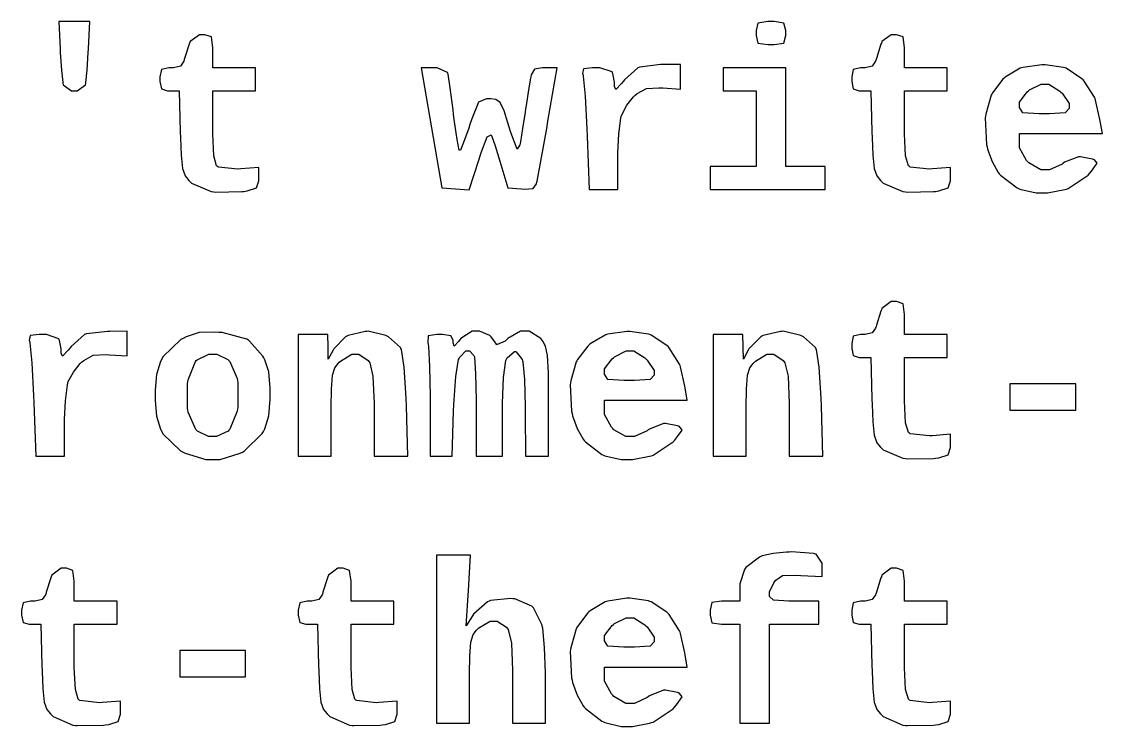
# Model space of a CAD drawing. Extents: x 6 to 122, y 9 to 117.
# Drawn here: x 37.34 to 65.12, y 36.41 to 54.52 of the extents above; entities that cross this region are included whole.
import ezdxf

# ---------------------------------------------------------------- set-up
doc = ezdxf.new("R2010")
doc.units = 0
doc.layers.get('0').update_dxf_attribs({"linetype": 'CONTINUOUS'})

msp = doc.modelspace()

# ---------------------------------------------------------------- linework, layer by layer
at = {"color": 0}
for p, q in [((38.6927, 54.525), (38.2944, 54.525)), ((38.2944, 54.525), (38.3286, 53.8261)), ((39.091, 54.525), (38.6927, 54.525)), ((39.0564, 53.8261), (39.091, 54.525)), ((56.2652, 54.489), (56.2183, 54.2946)), ((56.5161, 54.525), (56.2652, 54.489)), ((56.6, 54.525), (56.5161, 54.525)), ((56.6829, 54.525), (56.6, 54.525)), ((56.9323, 54.489), (56.6829, 54.525)), ((56.9807, 54.2946), (56.9323, 54.489)), ((41.9089, 54.1874), (41.6719, 54.012)), ((41.9943, 54.1874), (41.9089, 54.1874)), ((42.0493, 54.1874), (41.9943, 54.1874)), ((42.2148, 54.1306), (42.0493, 54.1874)), ((56.2183, 54.2946), (56.2183, 54.2286)), ((56.2183, 54.2286), (56.2183, 54.1637)), ((56.9807, 54.2286), (56.9807, 54.2946)), ((56.9807, 54.1637), (56.9807, 54.2286)), ((59.6896, 54.1874), (59.4512, 54.012)), ((59.775, 54.1874), (59.6896, 54.1874)), ((59.829, 54.1874), (59.775, 54.1874)), ((59.9944, 54.1306), (59.829, 54.1874)), ((41.6429, 53.9418), (41.5272, 53.5767)), ((41.6553, 53.9708), (41.6429, 53.9418)), ((41.6719, 54.012), (41.6553, 53.9708)), ((42.2494, 53.8551), (42.2148, 54.1306)), ((56.2183, 54.1637), (56.2652, 53.9694)), ((56.2652, 53.9694), (56.5161, 53.9323)), ((56.5161, 53.9323), (56.6, 53.9323)), ((56.6, 53.9323), (56.6829, 53.9323)), ((56.6829, 53.9323), (56.9323, 53.9694)), ((56.9323, 53.9694), (56.9807, 54.1637)), ((59.4237, 53.9418), (59.3079, 53.5767)), ((59.436, 53.9708), (59.4237, 53.9418)), ((59.4512, 54.012), (59.436, 53.9708)), ((60.0287, 53.8551), (59.9944, 54.1306)), ((38.3286, 53.8261), (38.3328, 53.7312)), ((38.3328, 53.7312), (38.3632, 53.279)), ((39.0204, 53.279), (39.0507, 53.7312)), ((39.0507, 53.7312), (39.0564, 53.8261)), ((42.2494, 53.7626), (42.2494, 53.8551)), ((42.2494, 53.3396), (42.2494, 53.7626)), ((60.0287, 53.7626), (60.0287, 53.8551)), ((60.0287, 53.3396), (60.0287, 53.7626)), ((41.1194, 53.3396), (40.936, 53.297)), ((41.1812, 53.3396), (41.1194, 53.3396)), ((41.2418, 53.3396), (41.1812, 53.3396)), ((41.4239, 53.3799), (41.2418, 53.3396)), ((41.5092, 53.5051), (41.4239, 53.3799)), ((41.5202, 53.5478), (41.5092, 53.5051)), ((41.5272, 53.5767), (41.5202, 53.5478)), ((42.799, 53.3396), (42.2494, 53.3396)), ((43.349, 53.3396), (42.799, 53.3396)), ((43.349, 53.0433), (43.349, 53.3396)), ((47.9294, 53.3396), (47.6084, 53.3396)), ((47.6084, 53.3396), (47.8744, 51.7948)), ((48.0176, 53.3396), (47.9294, 53.3396)), ((48.285, 53.2197), (48.0176, 53.3396)), ((50.7242, 53.3396), (50.5245, 53.2998)), ((50.7919, 53.3396), (50.7242, 53.3396)), ((51.1044, 53.3396), (50.7919, 53.3396)), ((50.8674, 51.9645), (51.1044, 53.3396)), ((52.0153, 53.3396), (51.7783, 53.3121)), ((52.0954, 53.3396), (52.0153, 53.3396)), ((52.2002, 53.3396), (52.0954, 53.3396)), ((52.517, 53.2296), (52.2002, 53.3396)), ((53.2045, 53.3439), (53.1798, 53.3344)), ((53.2282, 53.3548), (53.2045, 53.3439)), ((53.764, 53.4211), (53.2282, 53.3548)), ((53.8261, 53.4211), (53.764, 53.4211)), ((54.2713, 53.425), (53.8261, 53.4211)), ((54.2713, 53.1068), (54.2713, 53.425)), ((56.1756, 53.3396), (55.3724, 53.3396)), ((55.3724, 53.3396), (55.3724, 53.0433)), ((56.9807, 53.3396), (56.1756, 53.3396)), ((56.9807, 52.0707), (56.9807, 53.3396)), ((58.9001, 53.3396), (58.7156, 53.297)), ((58.9622, 53.3396), (58.9001, 53.3396)), ((59.0215, 53.3396), (58.9622, 53.3396)), ((59.2032, 53.3799), (59.0215, 53.3396)), ((59.2899, 53.5051), (59.2032, 53.3799)), ((59.3012, 53.5478), (59.2899, 53.5051)), ((59.3079, 53.5767), (59.3012, 53.5478)), ((60.5786, 53.3396), (60.0287, 53.3396)), ((61.1297, 53.3396), (60.5786, 53.3396)), ((61.1297, 53.0433), (61.1297, 53.3396)), ((63.0756, 53.3453), (63.0424, 53.3358)), ((63.5593, 53.4155), (63.0756, 53.3453)), ((63.602, 53.4155), (63.5593, 53.4155)), ((63.6432, 53.4169), (63.602, 53.4155)), ((64.1188, 53.3481), (63.6432, 53.4169)), ((64.1519, 53.3358), (64.1188, 53.3481)), ((38.3632, 53.279), (38.3949, 52.9636)), ((38.989, 52.9636), (39.0204, 53.279)), ((40.936, 53.297), (40.8947, 53.1068)), ((40.8947, 53.1068), (40.8947, 53.0433)), ((48.2935, 53.1922), (48.285, 53.2197)), ((48.2988, 53.1731), (48.2935, 53.1922)), ((48.3538, 52.8204), (48.2988, 53.1731)), ((50.4197, 53.0751), (50.3661, 52.7706)), ((50.4278, 53.1068), (50.4197, 53.0751)), ((50.4391, 53.158), (50.4278, 53.1068)), ((50.5245, 53.2998), (50.4391, 53.158)), ((51.7783, 53.3121), (51.7578, 53.1869)), ((51.7578, 53.1869), (51.7687, 53.1495)), ((51.7687, 53.1495), (51.7758, 53.1234)), ((51.7758, 53.1234), (51.8223, 52.6108)), ((52.5268, 53.2045), (52.517, 53.2296)), ((52.5336, 53.1869), (52.5268, 53.2045)), ((52.5776, 52.9664), (52.5336, 53.1869)), ((53.1798, 53.3344), (52.8327, 53.0271)), ((54.2713, 52.79), (54.2713, 53.1068)), ((58.7156, 53.297), (58.674, 53.1068)), ((58.674, 53.1068), (58.674, 53.0433)), ((62.5905, 53.0698), (62.5602, 53.0419)), ((62.6181, 53.0973), (62.5905, 53.0698)), ((63.0079, 53.3259), (62.6181, 53.0973)), ((63.0424, 53.3358), (63.0079, 53.3259)), ((64.1837, 53.3245), (64.1519, 53.3358)), ((64.5901, 53.0571), (64.1837, 53.3245)), ((38.3949, 52.9636), (38.4006, 52.9375)), ((38.4006, 52.9375), (38.4073, 52.9015)), ((38.4073, 52.9015), (38.6211, 52.7473)), ((38.7657, 52.7473), (38.9763, 52.9015)), ((38.9763, 52.9015), (38.9848, 52.9375)), ((38.9848, 52.9375), (38.989, 52.9636)), ((40.8947, 53.0433), (40.8947, 52.9816)), ((40.8947, 52.9816), (40.9317, 52.7939)), ((40.9317, 52.7939), (41.0877, 52.7473)), ((43.349, 52.7473), (43.349, 53.0433)), ((48.4269, 52.2594), (48.3538, 52.8204)), ((52.5776, 52.8863), (52.5776, 52.9664)), ((52.5776, 52.8602), (52.5776, 52.8863)), ((52.6136, 52.7816), (52.5776, 52.8602)), ((52.7583, 52.9347), (52.6136, 52.7816)), ((52.8024, 52.9883), (52.7583, 52.9347)), ((52.8327, 53.0271), (52.8024, 52.9883)), ((53.1594, 52.6729), (53.3989, 52.8052)), ((53.3989, 52.8052), (53.7199, 52.8257)), ((53.7199, 52.8257), (53.818, 52.8189)), ((53.818, 52.8189), (54.2713, 52.79)), ((55.3724, 53.0433), (55.3724, 52.7473)), ((58.674, 53.0433), (58.674, 52.9816)), ((58.674, 52.9816), (58.7114, 52.7939)), ((58.7114, 52.7939), (58.867, 52.7473)), ((61.1297, 52.7473), (61.1297, 53.0433)), ((62.5602, 53.0419), (62.29, 52.6934)), ((63.2478, 52.7678), (63.5441, 52.9167)), ((63.5441, 52.9167), (63.6432, 52.9167)), ((63.6432, 52.9167), (63.7452, 52.9167)), ((63.7452, 52.9167), (64.0263, 52.736)), ((64.6218, 53.0271), (64.5901, 53.0571)), ((64.6536, 52.9967), (64.6218, 53.0271)), ((64.9192, 52.5805), (64.6536, 52.9967)), ((38.6211, 52.7473), (38.6927, 52.7473)), ((38.6927, 52.7473), (38.7657, 52.7473)), ((41.0877, 52.7473), (41.1399, 52.7473)), ((41.1399, 52.7473), (41.3854, 52.7473)), ((41.3854, 52.7473), (41.4143, 51.689)), ((42.2494, 51.8238), (42.2494, 52.7473)), ((42.2494, 52.7473), (42.799, 52.7473)), ((42.799, 52.7473), (43.349, 52.7473)), ((49.2912, 52.5364), (49.0816, 52.4524)), ((49.3614, 52.5364), (49.2912, 52.5364)), ((49.4026, 52.5364), (49.3614, 52.5364)), ((49.5293, 52.5254), (49.4026, 52.5364)), ((49.6397, 52.4468), (49.5293, 52.5254)), ((50.3661, 52.7706), (50.3026, 52.3642)), ((51.8223, 52.6108), (51.8679, 51.7715)), ((52.892, 52.3752), (53.0669, 52.5942)), ((53.0669, 52.5942), (53.1026, 52.6246)), ((53.1026, 52.6246), (53.1594, 52.6729)), ((55.3724, 52.7473), (55.7953, 52.7473)), ((55.7953, 52.7473), (56.2183, 52.7473)), ((56.2183, 52.7473), (56.2183, 51.7744)), ((58.867, 52.7473), (58.9195, 52.7473)), ((58.9195, 52.7473), (59.1647, 52.7473)), ((59.1647, 52.7473), (59.1951, 51.689)), ((60.0287, 51.8238), (60.0287, 52.7473)), ((60.0287, 52.7473), (60.5786, 52.7473)), ((60.5786, 52.7473), (61.1297, 52.7473)), ((62.261, 52.6341), (62.122, 52.1451)), ((62.2762, 52.663), (62.261, 52.6341)), ((62.29, 52.6934), (62.2762, 52.663)), ((62.9916, 52.4577), (63.1818, 52.717)), ((63.1818, 52.717), (63.216, 52.7431)), ((63.216, 52.7431), (63.2478, 52.7678)), ((64.0263, 52.736), (64.0539, 52.7085)), ((64.0539, 52.7085), (64.0814, 52.6824)), ((64.0814, 52.6824), (64.262, 52.4178)), ((64.9305, 52.5445), (64.9192, 52.5805)), ((64.94, 52.5089), (64.9305, 52.5445)), ((65.0543, 52.01), (64.94, 52.5089)), ((48.442, 52.1339), (48.4269, 52.2594)), ((49.0816, 52.4524), (48.9081, 52.0252)), ((49.7374, 52.2333), (49.6397, 52.4468)), ((49.8394, 51.9204), (49.7374, 52.2333)), ((50.2916, 52.2813), (50.2789, 52.2002)), ((50.3026, 52.3642), (50.2916, 52.2813)), ((52.7625, 52.13), (52.892, 52.3752)), ((62.9916, 52.3628), (62.9916, 52.4577)), ((62.9916, 52.3187), (62.9916, 52.3628)), ((63.077, 52.1836), (62.9916, 52.3187)), ((64.262, 52.2922), (64.1629, 52.1822)), ((64.262, 52.4178), (64.262, 52.3282)), ((64.262, 52.3282), (64.262, 52.2922)), ((48.4558, 52.01), (48.442, 52.1339)), ((48.5302, 51.4918), (48.4558, 52.01)), ((48.9081, 52.0252), (48.8611, 51.8791)), ((50.2789, 52.2002), (50.2158, 51.7758)), ((50.8346, 51.7772), (50.8674, 51.9645)), ((52.6881, 51.6364), (52.7389, 52.0442)), ((52.7389, 52.0442), (52.7512, 52.0869)), ((52.7512, 52.0869), (52.7625, 52.13)), ((56.9807, 50.8), (56.9807, 52.0707)), ((62.115, 52.0954), (62.1069, 52.0471)), ((62.1069, 52.0471), (62.14, 51.3676)), ((62.122, 52.1451), (62.115, 52.0954)), ((63.4891, 52.1547), (63.077, 52.1836)), ((63.6266, 52.1547), (63.4891, 52.1547)), ((63.7604, 52.1547), (63.6266, 52.1547)), ((64.1629, 52.1822), (63.7604, 52.1547)), ((65.0628, 51.9645), (65.0543, 52.01)), ((65.1178, 51.646), (65.0628, 51.9645)), ((41.4143, 51.689), (41.4182, 51.5401)), ((42.2494, 51.6364), (42.2494, 51.8238)), ((47.8744, 51.7948), (48.1418, 50.25)), ((48.8308, 51.7881), (48.6957, 51.4145)), ((48.8611, 51.8791), (48.8308, 51.7881)), ((49.8725, 51.8156), (49.8394, 51.9204)), ((49.9166, 51.671), (49.8725, 51.8156)), ((50.0726, 51.2424), (49.9166, 51.671)), ((50.2158, 51.7758), (50.1594, 51.4339)), ((50.6857, 50.9365), (50.8346, 51.7772)), ((51.8679, 51.7715), (51.8749, 51.5828)), ((56.2183, 51.7744), (56.2183, 50.8)), ((59.1951, 51.689), (59.1979, 51.5401)), ((60.0287, 51.6364), (60.0287, 51.8238)), ((41.4182, 51.5401), (41.4348, 51.0907)), ((42.2755, 51.0727), (42.2494, 51.6364)), ((48.5814, 51.223), (48.5302, 51.4918)), ((48.6957, 51.4145), (48.6227, 51.223)), ((49.1437, 51.1309), (49.3078, 51.5606)), ((49.3078, 51.5606), (49.4111, 51.617)), ((49.4111, 51.617), (49.4111, 51.617)), ((49.4111, 51.617), (49.4192, 51.5966)), ((49.4192, 51.5966), (49.506, 51.3292)), ((50.1523, 51.3927), (50.1442, 51.3539)), ((50.1594, 51.4339), (50.1523, 51.3927)), ((51.8749, 51.5828), (51.9257, 50.2073)), ((52.663, 51.1528), (52.6881, 51.6364)), ((59.1979, 51.5401), (59.2155, 51.0907)), ((60.0548, 51.0727), (60.0287, 51.6364)), ((62.9916, 51.3884), (62.9916, 51.646)), ((62.9916, 51.646), (64.0539, 51.646)), ((64.0539, 51.646), (65.1178, 51.646)), ((48.5994, 51.223), (48.5814, 51.223)), ((48.6227, 51.223), (48.5994, 51.223)), ((49.0982, 50.9859), (49.1437, 51.1309)), ((49.506, 51.3292), (49.6274, 50.9379)), ((50.1442, 51.3539), (50.0726, 51.2424)), ((52.663, 50.9901), (52.663, 51.1528)), ((62.14, 51.3676), (62.1538, 51.3084)), ((62.1538, 51.3084), (62.1661, 51.2491)), ((62.1661, 51.2491), (62.2833, 50.9266)), ((62.9916, 51.2808), (62.9916, 51.3884)), ((63.1666, 50.9556), (62.9916, 51.2808)), ((41.4348, 51.0907), (41.4708, 50.7488)), ((42.3513, 50.8208), (42.2755, 51.0727)), ((48.8446, 50.1992), (49.0982, 50.9859)), ((49.6274, 50.9379), (49.6521, 50.855)), ((49.6521, 50.855), (49.8355, 50.25)), ((50.589, 50.4211), (50.6857, 50.9365)), ((52.663, 50.2073), (52.663, 50.9901)), ((59.2155, 51.0907), (59.2515, 50.7488)), ((60.1306, 50.8208), (60.0548, 51.0727)), ((62.2833, 50.9266), (62.436, 50.6497)), ((63.1994, 50.9228), (63.1666, 50.9556)), ((63.2312, 50.891), (63.1994, 50.9228)), ((63.5385, 50.716), (63.2312, 50.891)), ((64.0828, 50.8621), (63.7604, 50.716)), ((64.1131, 50.884), (64.0828, 50.8621)), ((64.1421, 50.9076), (64.1131, 50.884)), ((64.5005, 51.0508), (64.1421, 50.9076)), ((64.528, 51.0494), (64.5005, 51.0508)), ((64.5555, 51.0494), (64.528, 51.0494)), ((64.8656, 50.9916), (64.5555, 51.0494)), ((64.8409, 50.6801), (64.9841, 50.8825)), ((64.8892, 50.982), (64.8656, 50.9916)), ((64.9182, 50.9707), (64.8892, 50.982)), ((64.9841, 50.8825), (64.9182, 50.9707)), ((41.4708, 50.7488), (41.541, 50.5576)), ((42.376, 50.8), (42.3513, 50.8208)), ((42.3954, 50.7848), (42.376, 50.8)), ((42.8942, 50.7312), (42.3954, 50.7848)), ((42.9687, 50.7365), (42.8942, 50.7312)), ((43.4344, 50.7753), (42.9687, 50.7365)), ((43.4344, 50.4956), (43.4344, 50.7753)), ((55.626, 50.8), (55.0333, 50.8)), ((55.0333, 50.8), (55.0333, 50.5037)), ((56.2183, 50.8), (55.626, 50.8)), ((57.489, 50.8), (56.9807, 50.8)), ((57.996, 50.8), (57.489, 50.8)), ((57.996, 50.5037), (57.996, 50.8)), ((59.2515, 50.7488), (59.3217, 50.5576)), ((60.1557, 50.8), (60.1306, 50.8208)), ((60.1747, 50.7848), (60.1557, 50.8)), ((60.6735, 50.7312), (60.1747, 50.7848)), ((60.748, 50.7365), (60.6735, 50.7312)), ((61.214, 50.7753), (60.748, 50.7365)), ((61.214, 50.4956), (61.214, 50.7753)), ((62.436, 50.6497), (62.4664, 50.6141)), ((62.4664, 50.6141), (62.4967, 50.5781)), ((62.4967, 50.5781), (62.9239, 50.2528)), ((63.6531, 50.716), (63.5385, 50.716)), ((63.7604, 50.716), (63.6531, 50.716)), ((64.2401, 50.2338), (64.7499, 50.5767)), ((64.7499, 50.5767), (64.7869, 50.618)), ((64.7869, 50.618), (64.8409, 50.6801)), ((41.541, 50.5576), (41.6348, 50.4444)), ((41.6348, 50.4444), (41.6691, 50.4102)), ((41.6691, 50.4102), (41.7064, 50.3728)), ((41.7064, 50.3728), (42.212, 50.1565)), ((43.3779, 50.249), (43.4344, 50.4349)), ((43.4344, 50.4349), (43.4344, 50.4956)), ((50.4843, 50.2377), (50.5725, 50.352)), ((50.5725, 50.352), (50.5837, 50.3936)), ((50.5837, 50.3936), (50.589, 50.4211)), ((55.0333, 50.5037), (55.0333, 50.2073)), ((57.996, 50.2073), (57.996, 50.5037)), ((59.3217, 50.5576), (59.4141, 50.4444)), ((59.4141, 50.4444), (59.4487, 50.4102)), ((59.4487, 50.4102), (59.4857, 50.3728)), ((59.4857, 50.3728), (59.9916, 50.1565)), ((61.1572, 50.249), (61.214, 50.4349)), ((61.214, 50.4349), (61.214, 50.4956)), ((42.212, 50.1565), (42.2783, 50.1481)), ((42.2783, 50.1481), (42.3305, 50.1428)), ((42.3305, 50.1428), (42.9948, 50.1537)), ((42.9948, 50.1537), (43.0484, 50.1608)), ((43.0484, 50.1608), (43.1313, 50.1731)), ((43.1313, 50.1731), (43.3779, 50.249)), ((48.1418, 50.25), (48.4932, 50.2239)), ((48.4932, 50.2239), (48.8446, 50.1992)), ((49.8355, 50.25), (50.1869, 50.2239)), ((50.1869, 50.2239), (50.2599, 50.2197)), ((50.2599, 50.2197), (50.4843, 50.2377)), ((51.9257, 50.2073), (52.2937, 50.2073)), ((52.2937, 50.2073), (52.663, 50.2073)), ((55.0333, 50.2073), (56.5146, 50.2073)), ((56.5146, 50.2073), (57.996, 50.2073)), ((59.9916, 50.1565), (60.0576, 50.1481)), ((60.0576, 50.1481), (60.1102, 50.1428)), ((60.1102, 50.1428), (60.7755, 50.1537)), ((60.7755, 50.1537), (60.8295, 50.1608)), ((60.8295, 50.1608), (60.912, 50.1731)), ((60.912, 50.1731), (61.1572, 50.249)), ((62.9239, 50.2528), (62.9627, 50.2363)), ((62.9627, 50.2363), (62.9998, 50.2211)), ((62.9998, 50.2211), (63.4132, 50.122)), ((63.4132, 50.122), (63.5512, 50.122)), ((63.5512, 50.122), (63.711, 50.122)), ((63.711, 50.122), (64.1491, 50.2073)), ((64.1491, 50.2073), (64.1946, 50.2197)), ((64.1946, 50.2197), (64.2401, 50.2338)), ((59.6896, 47.3287), (59.4512, 47.1537)), ((59.775, 47.3287), (59.6896, 47.3287)), ((59.829, 47.3287), (59.775, 47.3287)), ((59.9944, 47.2736), (59.829, 47.3287)), ((60.0287, 46.9981), (59.9944, 47.2736)), ((59.4237, 47.0835), (59.3079, 46.7184)), ((59.436, 47.1124), (59.4237, 47.0835)), ((59.4512, 47.1537), (59.436, 47.1124)), ((60.0287, 46.9057), (60.0287, 46.9981)), ((59.3012, 46.6894), (59.2899, 46.6467)), ((59.3079, 46.7184), (59.3012, 46.6894)), ((60.0287, 46.4827), (60.0287, 46.9057)), ((37.5557, 46.4538), (37.5349, 46.3282)), ((37.7913, 46.4827), (37.5557, 46.4538)), ((37.8714, 46.4827), (37.7913, 46.4827)), ((37.9758, 46.4827), (37.8714, 46.4827)), ((38.293, 46.3709), (37.9758, 46.4827)), ((38.9558, 46.4771), (38.6084, 46.1698)), ((38.9805, 46.4866), (38.9558, 46.4771)), ((39.0042, 46.4965), (38.9805, 46.4866)), ((39.5414, 46.5624), (39.0042, 46.4965)), ((39.6035, 46.5624), (39.5414, 46.5624)), ((40.0473, 46.5667), (39.6035, 46.5624)), ((40.0473, 46.2499), (40.0473, 46.5667)), ((41.5699, 46.422), (41.4913, 46.3808)), ((41.898, 46.5321), (41.5699, 46.422)), ((42.2921, 46.5448), (41.898, 46.5321)), ((42.4049, 46.5363), (42.2921, 46.5448)), ((42.4931, 46.5307), (42.4049, 46.5363)), ((43.1299, 46.3613), (42.4931, 46.5307)), ((44.8303, 46.4827), (44.45, 46.4827)), ((44.45, 46.4827), (44.45, 44.9157)), ((45.212, 46.4827), (44.8303, 46.4827)), ((45.2162, 46.1641), (45.212, 46.4827)), ((45.6667, 46.4192), (45.3595, 46.1119)), ((45.6985, 46.4358), (45.6667, 46.4192)), ((45.7302, 46.4524), (45.6985, 46.4358)), ((46.1726, 46.5624), (45.7302, 46.4524)), ((46.2111, 46.5624), (46.1726, 46.5624)), ((46.2485, 46.5638), (46.2111, 46.5624)), ((46.7018, 46.4577), (46.2485, 46.5638)), ((46.736, 46.44), (46.7018, 46.4577)), ((46.7692, 46.4234), (46.736, 46.44)), ((47.0726, 46.149), (46.7692, 46.4234)), ((47.7848, 46.451), (47.7753, 46.276)), ((48.0081, 46.4827), (47.7848, 46.451)), ((48.0826, 46.4827), (48.0081, 46.4827)), ((48.1528, 46.4827), (48.0826, 46.4827)), ((48.3665, 46.4495), (48.1528, 46.4827)), ((48.4297, 46.3381), (48.3665, 46.4495)), ((48.9176, 46.5667), (48.6311, 46.3793)), ((49.0224, 46.5667), (48.9176, 46.5667)), ((49.1091, 46.5667), (49.0224, 46.5667)), ((49.3723, 46.4577), (49.1091, 46.5667)), ((49.3903, 46.44), (49.3723, 46.4577)), ((49.4069, 46.4234), (49.3903, 46.44)), ((49.542, 46.2291), (49.4069, 46.4234)), ((50.1632, 46.5667), (49.8394, 46.3779)), ((50.2832, 46.5667), (50.1632, 46.5667)), ((50.3823, 46.5667), (50.2832, 46.5667)), ((50.6815, 46.3808), (50.3823, 46.5667)), ((52.3406, 46.4675), (51.9493, 46.2386)), ((52.3752, 46.4771), (52.3406, 46.4675)), ((52.4083, 46.488), (52.3752, 46.4771)), ((52.8906, 46.5586), (52.4083, 46.488)), ((52.9332, 46.5586), (52.8906, 46.5586)), ((52.9745, 46.5596), (52.9332, 46.5586)), ((53.4515, 46.4894), (52.9745, 46.5596)), ((53.4843, 46.4771), (53.4515, 46.4894)), ((53.516, 46.4661), (53.4843, 46.4771)), ((53.9228, 46.1987), (53.516, 46.4661)), ((55.499, 46.4827), (55.1173, 46.4827)), ((55.1173, 46.4827), (55.1173, 44.9157)), ((55.8793, 46.4827), (55.499, 46.4827)), ((55.8835, 46.1641), (55.8793, 46.4827)), ((56.3354, 46.4192), (56.0282, 46.1119)), ((56.3672, 46.4358), (56.3354, 46.4192)), ((56.3989, 46.4524), (56.3672, 46.4358)), ((56.8399, 46.5624), (56.3989, 46.4524)), ((56.8784, 46.5624), (56.8399, 46.5624)), ((56.9158, 46.5638), (56.8784, 46.5624)), ((57.3691, 46.4577), (56.9158, 46.5638)), ((57.4036, 46.44), (57.3691, 46.4577)), ((57.4368, 46.4234), (57.4036, 46.44)), ((57.7398, 46.149), (57.4368, 46.4234)), ((58.7156, 46.44), (58.674, 46.2499)), ((58.9001, 46.4827), (58.7156, 46.44)), ((58.9622, 46.4827), (58.9001, 46.4827)), ((59.0215, 46.4827), (58.9622, 46.4827)), ((59.2032, 46.5226), (59.0215, 46.4827)), ((59.2899, 46.6467), (59.2032, 46.5226)), ((60.5786, 46.4827), (60.0287, 46.4827)), ((61.1297, 46.4827), (60.5786, 46.4827)), ((61.1297, 46.1864), (61.1297, 46.4827)), ((37.5349, 46.3282), (37.5461, 46.2911)), ((37.5461, 46.2911), (37.5528, 46.2661)), ((37.5528, 46.2661), (37.5984, 45.7521)), ((38.3025, 46.3462), (38.293, 46.3709)), ((38.3096, 46.3282), (38.3025, 46.3462)), ((38.3536, 46.1091), (38.3096, 46.3282)), ((38.578, 46.1313), (38.5339, 46.0774)), ((38.6084, 46.1698), (38.578, 46.1313)), ((40.0473, 45.9313), (40.0473, 46.2499)), ((41.4267, 46.349), (40.9691, 45.9052)), ((41.4913, 46.3808), (41.4267, 46.349)), ((43.1669, 46.3338), (43.1299, 46.3613)), ((43.1973, 46.3116), (43.1669, 46.3338)), ((43.5363, 45.9218), (43.1973, 46.3116)), ((45.2205, 45.8474), (45.2162, 46.1641)), ((47.0877, 46.1215), (47.0726, 46.149)), ((47.1039, 46.0925), (47.0877, 46.1215)), ((47.7753, 46.276), (47.7862, 46.2195)), ((47.7862, 46.2195), (47.7933, 46.1836)), ((47.7933, 46.1836), (47.8222, 45.653)), ((48.4297, 46.2993), (48.4297, 46.3381)), ((48.4297, 46.2689), (48.4297, 46.2993)), ((48.4547, 46.1779), (48.4297, 46.2689)), ((48.569, 46.2993), (48.4547, 46.1779)), ((48.6033, 46.3419), (48.569, 46.2993)), ((48.6311, 46.3793), (48.6033, 46.3419)), ((49.5473, 46.2153), (49.542, 46.2291)), ((49.7706, 46.3091), (49.5473, 46.2153)), ((49.5473, 46.2153), (49.5473, 46.2153)), ((49.8052, 46.3419), (49.7706, 46.3091)), ((49.8394, 46.3779), (49.8052, 46.3419)), ((50.7104, 46.3419), (50.6815, 46.3808)), ((50.7379, 46.3063), (50.7104, 46.3419)), ((50.8042, 46.1836), (50.7379, 46.3063)), ((50.8564, 45.937), (50.8042, 46.1836)), ((51.8929, 46.185), (51.6227, 45.835)), ((51.9218, 46.2111), (51.8929, 46.185)), ((51.9493, 46.2386), (51.9218, 46.2111)), ((53.9542, 46.1684), (53.9228, 46.1987)), ((53.9859, 46.1395), (53.9542, 46.1684)), ((54.2519, 45.7218), (53.9859, 46.1395)), ((55.8892, 45.8474), (55.8835, 46.1641)), ((57.755, 46.1215), (57.7398, 46.149)), ((57.7716, 46.0925), (57.755, 46.1215)), ((58.674, 46.2499), (58.674, 46.1864)), ((58.674, 46.1864), (58.674, 46.1243)), ((58.674, 46.1243), (58.7114, 45.937)), ((61.1297, 45.8886), (61.1297, 46.1864)), ((38.3536, 46.0294), (38.3536, 46.1091)), ((38.3536, 46.0029), (38.3536, 46.0294)), ((38.3893, 45.9246), (38.3536, 46.0029)), ((38.5339, 46.0774), (38.3893, 45.9246)), ((38.935, 45.8142), (39.1749, 45.9465)), ((39.1749, 45.9465), (39.4959, 45.9687)), ((39.4959, 45.9687), (39.5937, 45.9617)), ((39.5937, 45.9617), (40.0473, 45.9313)), ((40.9402, 45.8474), (40.9085, 45.7867)), ((40.9691, 45.9052), (40.9402, 45.8474)), ((41.8525, 45.8322), (42.1499, 45.974)), ((42.1499, 45.974), (42.2494, 45.974)), ((42.2494, 45.974), (42.3527, 45.974)), ((42.3527, 45.974), (42.6406, 45.8364)), ((43.561, 45.8805), (43.5363, 45.9218)), ((43.5928, 45.8265), (43.561, 45.8805)), ((45.3429, 46.0802), (45.2205, 45.8474)), ((45.3595, 46.1119), (45.3429, 46.0802)), ((45.533, 45.7962), (45.8251, 45.974)), ((45.8251, 45.974), (45.9232, 45.974)), ((45.9232, 45.974), (46.0086, 45.974)), ((46.0086, 45.974), (46.247, 45.8142)), ((47.1731, 45.642), (47.1039, 46.0925)), ((48.4988, 45.4036), (48.5704, 45.8403)), ((48.5704, 45.8403), (48.5856, 45.8682)), ((48.5856, 45.8682), (48.5994, 45.8943)), ((48.5994, 45.8943), (48.7535, 46.0583)), ((48.7535, 46.0583), (48.8061, 46.0583)), ((48.8061, 46.0583), (48.8474, 46.0583)), ((48.8474, 46.0583), (48.9631, 45.9422)), ((48.9631, 45.9422), (48.9712, 45.9232)), ((48.9712, 45.9232), (48.9783, 45.9052)), ((48.9783, 45.9052), (49.0072, 45.4699)), ((49.7844, 45.8142), (49.8009, 45.8474)), ((49.8009, 45.8474), (49.8147, 45.8791)), ((49.8147, 45.8791), (50.0105, 46.0456)), ((50.0105, 46.0456), (50.0295, 46.0417)), ((50.0295, 46.0417), (50.0475, 46.0389)), ((50.0475, 46.0389), (50.2073, 45.835)), ((50.8787, 45.4918), (50.8564, 45.937)), ((52.324, 45.5993), (52.5141, 45.8583)), ((52.5141, 45.8583), (52.5487, 45.8844)), ((52.5487, 45.8844), (52.5805, 45.9094)), ((52.5805, 45.9094), (52.8768, 46.0583)), ((52.8768, 46.0583), (52.9759, 46.0583)), ((52.9759, 46.0583), (53.0779, 46.0583)), ((53.0779, 46.0583), (53.359, 45.8791)), ((53.359, 45.8791), (53.3866, 45.8516)), ((53.3866, 45.8516), (53.4141, 45.8241)), ((56.0116, 46.0802), (55.8892, 45.8474)), ((56.0282, 46.1119), (56.0116, 46.0802)), ((56.2007, 45.7962), (56.4928, 45.974)), ((56.4928, 45.974), (56.5905, 45.974)), ((56.5905, 45.974), (56.6759, 45.974)), ((56.6759, 45.974), (56.9143, 45.8142)), ((57.8418, 45.642), (57.7716, 46.0925)), ((58.7114, 45.937), (58.867, 45.8886)), ((58.867, 45.8886), (58.9195, 45.8886)), ((58.9195, 45.8886), (59.1647, 45.8886)), ((59.1647, 45.8886), (59.1951, 44.8303)), ((60.0287, 44.9668), (60.0287, 45.8886)), ((60.0287, 45.8886), (60.5786, 45.8886)), ((60.5786, 45.8886), (61.1297, 45.8886)), ((37.5984, 45.7521), (37.6439, 44.9143)), ((38.6676, 45.5164), (38.8426, 45.7359)), ((38.8426, 45.7359), (38.8786, 45.7659)), ((38.8786, 45.7659), (38.935, 45.8142)), ((40.9085, 45.7867), (40.8051, 45.4519)), ((41.6168, 45.3182), (41.807, 45.7867)), ((41.807, 45.7867), (41.8289, 45.8089)), ((41.8289, 45.8089), (41.8525, 45.8322)), ((42.6406, 45.8364), (42.6642, 45.8128)), ((42.6642, 45.8128), (42.6861, 45.7909)), ((42.6861, 45.7909), (42.8748, 45.3457)), ((43.6933, 45.5193), (43.5928, 45.8265)), ((45.3249, 45.4325), (45.387, 45.6269)), ((45.387, 45.6269), (45.4713, 45.7345)), ((45.4713, 45.7345), (45.5041, 45.7659)), ((45.5041, 45.7659), (45.533, 45.7962)), ((46.247, 45.8142), (46.2661, 45.7881)), ((46.2661, 45.7881), (46.2911, 45.7521)), ((46.2911, 45.7521), (46.3695, 45.4078)), ((47.2211, 44.8441), (47.1731, 45.642)), ((47.8222, 45.653), (47.8374, 44.9033)), ((49.7265, 45.3775), (49.7844, 45.8142)), ((50.2073, 45.835), (50.2158, 45.8047)), ((50.2158, 45.8047), (50.2239, 45.7757)), ((50.2239, 45.7757), (50.2599, 45.3263)), ((51.5938, 45.7757), (51.4544, 45.2864)), ((51.6089, 45.8047), (51.5938, 45.7757)), ((51.6227, 45.835), (51.6089, 45.8047)), ((52.324, 45.5041), (52.324, 45.5993)), ((53.4141, 45.8241), (53.5947, 45.5595)), ((53.5947, 45.5595), (53.5947, 45.4699)), ((54.2629, 45.6861), (54.2519, 45.7218)), ((54.2727, 45.6501), (54.2629, 45.6861)), ((54.3856, 45.1513), (54.2727, 45.6501)), ((55.9939, 45.4325), (56.0546, 45.6269)), ((56.0546, 45.6269), (56.1386, 45.7345)), ((56.1386, 45.7345), (56.1717, 45.7659)), ((56.1717, 45.7659), (56.2007, 45.7962)), ((56.9143, 45.8142), (56.9337, 45.7881)), ((56.9337, 45.7881), (56.9584, 45.7521)), ((56.9584, 45.7521), (57.0385, 45.4078)), ((57.8901, 44.8441), (57.8418, 45.642)), ((38.5381, 45.2713), (38.6676, 45.5164)), ((40.8051, 45.4519), (40.7666, 45.0508)), ((41.6098, 45.267), (41.6168, 45.3182)), ((42.8748, 45.3457), (42.8833, 45.296)), ((42.8833, 45.296), (42.8914, 45.2494)), ((43.7307, 45.0991), (43.6933, 45.5193)), ((45.3002, 45.0783), (45.3249, 45.4325)), ((46.3695, 45.4078), (46.3973, 44.7089)), ((48.4477, 44.6828), (48.4988, 45.4036)), ((49.0072, 45.4699), (49.0224, 44.7947)), ((49.699, 44.7118), (49.7265, 45.3775)), ((50.2599, 45.3263), (50.2818, 44.6264)), ((50.884, 44.9241), (50.8787, 45.4918)), ((51.4544, 45.2864), (51.4477, 45.2367)), ((52.324, 45.46), (52.324, 45.5041)), ((52.4097, 45.3249), (52.324, 45.46)), ((52.8214, 45.296), (52.4097, 45.3249)), ((52.9594, 45.296), (52.8214, 45.296)), ((53.0931, 45.296), (52.9594, 45.296)), ((53.4956, 45.3238), (53.0931, 45.296)), ((53.5947, 45.4339), (53.4956, 45.3238)), ((53.5947, 45.4699), (53.5947, 45.4339)), ((55.9689, 45.0783), (55.9939, 45.4325)), ((57.0385, 45.4078), (57.066, 44.7089)), ((38.4637, 44.7781), (38.5149, 45.1859)), ((38.5149, 45.1859), (38.5272, 45.2286)), ((38.5272, 45.2286), (38.5381, 45.2713)), ((40.7666, 45.0508), (40.7666, 44.9157)), ((41.6017, 45.2162), (41.6098, 45.267)), ((41.6059, 44.5823), (41.6017, 45.2162)), ((42.8914, 45.2494), (42.8942, 44.6155)), ((43.7307, 44.9584), (43.7307, 45.0991)), ((45.296, 44.6112), (45.3002, 45.0783)), ((51.4477, 45.2367), (51.4396, 45.1887)), ((51.4396, 45.1887), (51.4724, 44.5093)), ((54.3941, 45.1058), (54.3856, 45.1513)), ((54.4491, 44.789), (54.3941, 45.1058)), ((55.965, 44.6112), (55.9689, 45.0783)), ((63.584, 45.212), (62.738, 45.212)), ((62.738, 45.212), (62.738, 44.873)), ((64.4317, 45.212), (63.584, 45.212)), ((64.4317, 44.873), (64.4317, 45.212)), ((37.6439, 44.9143), (37.6509, 44.7255)), ((37.6509, 44.7255), (37.7017, 43.349)), ((38.439, 44.2944), (38.4637, 44.7781)), ((40.7666, 44.9157), (40.7666, 44.782)), ((40.7666, 44.782), (40.8051, 44.3812)), ((43.6922, 44.3879), (43.7307, 44.8165)), ((43.7307, 44.8165), (43.7307, 44.9584)), ((44.45, 44.9157), (44.45, 43.349)), ((47.2267, 44.6401), (47.2211, 44.8441)), ((47.8374, 44.9033), (47.8374, 44.6525)), ((49.0224, 44.7947), (49.0224, 44.5685)), ((50.884, 44.734), (50.884, 44.9241)), ((50.884, 43.349), (50.884, 44.734)), ((52.324, 44.5301), (52.324, 44.789)), ((52.324, 44.789), (53.3866, 44.789)), ((53.3866, 44.789), (54.4491, 44.789)), ((55.1173, 44.9157), (55.1173, 43.349)), ((57.8954, 44.6401), (57.8901, 44.8441)), ((59.1951, 44.8303), (59.1979, 44.6814)), ((60.0287, 44.7795), (60.0287, 44.9668)), ((60.0548, 44.2143), (60.0287, 44.7795)), ((62.738, 44.873), (62.738, 44.534)), ((64.4317, 44.534), (64.4317, 44.873)), ((41.614, 44.534), (41.6059, 44.5823)), ((41.6207, 44.486), (41.614, 44.534)), ((41.8123, 44.0408), (41.6207, 44.486)), ((42.8791, 44.5135), (42.6903, 44.045)), ((42.8872, 44.5643), (42.8791, 44.5135)), ((42.8942, 44.6155), (42.8872, 44.5643)), ((45.296, 44.4542), (45.296, 44.6112)), ((45.296, 43.349), (45.296, 44.4542)), ((46.3973, 44.7089), (46.3973, 44.4747)), ((46.3973, 44.4747), (46.3973, 43.349)), ((47.2613, 43.349), (47.2267, 44.6401)), ((47.8374, 44.6525), (47.8374, 43.349)), ((48.4036, 43.349), (48.442, 44.5135)), ((48.442, 44.5135), (48.4477, 44.6828)), ((49.0224, 44.5685), (49.0224, 43.349)), ((49.699, 44.4885), (49.699, 44.7118)), ((49.699, 43.349), (49.699, 44.4885)), ((50.2818, 44.6264), (50.2832, 44.4708)), ((50.2832, 44.4708), (50.2916, 43.349)), ((51.4724, 44.5093), (51.4862, 44.45)), ((51.4862, 44.45), (51.4985, 44.3907)), ((52.324, 44.4225), (52.324, 44.5301)), ((55.965, 44.4542), (55.965, 44.6112)), ((55.965, 43.349), (55.965, 44.4542)), ((57.066, 44.7089), (57.066, 44.4747)), ((57.066, 44.4747), (57.066, 43.349)), ((57.9286, 43.349), (57.8954, 44.6401)), ((59.1979, 44.6814), (59.2155, 44.2323)), ((62.738, 44.534), (63.584, 44.534)), ((63.584, 44.534), (64.4317, 44.534)), ((38.439, 44.1332), (38.439, 44.2944)), ((40.8051, 44.3812), (40.9085, 44.0461)), ((43.586, 44.0531), (43.6922, 44.3879)), ((51.4985, 44.3907), (51.616, 44.0683)), ((52.4979, 44.0972), (52.324, 44.4225)), ((53.8332, 44.1935), (53.4748, 44.0503)), ((53.8607, 44.1925), (53.8332, 44.1935)), ((53.8882, 44.1925), (53.8607, 44.1925)), ((54.1983, 44.1332), (53.8882, 44.1925)), ((59.2155, 44.2323), (59.2515, 43.8905)), ((60.1306, 43.9621), (60.0548, 44.2143)), ((38.439, 43.349), (38.439, 44.1332)), ((40.9085, 44.0461), (40.9402, 43.9843)), ((40.9402, 43.9843), (40.9691, 43.9279)), ((40.9691, 43.9279), (41.4225, 43.488)), ((41.8345, 44.0186), (41.8123, 44.0408)), ((41.8564, 43.9967), (41.8345, 44.0186)), ((42.1446, 43.8573), (41.8564, 43.9967)), ((42.6448, 43.9995), (42.3471, 43.8573)), ((42.6681, 44.0228), (42.6448, 43.9995)), ((42.6903, 44.045), (42.6681, 44.0228)), ((43.0706, 43.4908), (43.524, 43.9346)), ((43.524, 43.9346), (43.5529, 43.9882)), ((43.5529, 43.9882), (43.586, 44.0531)), ((51.616, 44.0683), (51.7687, 43.7928)), ((52.5307, 44.0641), (52.4979, 44.0972)), ((52.5625, 44.0323), (52.5307, 44.0641)), ((52.8697, 43.8573), (52.5625, 44.0323)), ((53.4155, 44.0034), (53.0916, 43.8573)), ((53.4458, 44.027), (53.4155, 44.0034)), ((53.4748, 44.0503), (53.4458, 44.027)), ((54.1722, 43.8217), (54.3168, 44.0256)), ((54.2202, 44.1233), (54.1983, 44.1332)), ((54.2491, 44.1124), (54.2202, 44.1233)), ((54.3168, 44.0256), (54.2491, 44.1124)), ((60.1557, 43.9416), (60.1306, 43.9621)), ((60.1747, 43.9265), (60.1557, 43.9416)), ((60.6735, 43.8725), (60.1747, 43.9265)), ((61.214, 43.9166), (60.748, 43.8781)), ((61.214, 43.6368), (61.214, 43.9166)), ((42.2494, 43.8573), (42.1446, 43.8573)), ((42.3471, 43.8573), (42.2494, 43.8573)), ((51.7687, 43.7928), (51.7991, 43.7554)), ((51.7991, 43.7554), (51.8294, 43.7198)), ((51.8294, 43.7198), (52.2552, 43.3959)), ((52.984, 43.8573), (52.8697, 43.8573)), ((53.0916, 43.8573), (52.984, 43.8573)), ((53.5725, 43.3751), (54.0812, 43.7183)), ((54.0812, 43.7183), (54.1182, 43.7596)), ((54.1182, 43.7596), (54.1722, 43.8217)), ((59.2515, 43.8905), (59.3217, 43.6989)), ((59.3217, 43.6989), (59.4141, 43.5875)), ((60.748, 43.8781), (60.6735, 43.8725)), ((61.214, 43.5762), (61.214, 43.6368)), ((37.7017, 43.349), (38.0697, 43.349)), ((38.0697, 43.349), (38.439, 43.349)), ((41.4225, 43.488), (41.4874, 43.4552)), ((41.4874, 43.4552), (41.5424, 43.4276)), ((41.5424, 43.4276), (42.0758, 43.265)), ((42.4423, 43.265), (42.9535, 43.4287)), ((42.9535, 43.4287), (43.0114, 43.459)), ((43.0114, 43.459), (43.0706, 43.4908)), ((44.45, 43.349), (44.873, 43.349)), ((44.873, 43.349), (45.296, 43.349)), ((46.3973, 43.349), (46.8284, 43.349)), ((46.8284, 43.349), (47.2613, 43.349)), ((47.8374, 43.349), (48.1196, 43.349)), ((48.1196, 43.349), (48.4036, 43.349)), ((49.0224, 43.349), (49.3614, 43.349)), ((49.3614, 43.349), (49.699, 43.349)), ((50.2916, 43.349), (50.5876, 43.349)), ((50.5876, 43.349), (50.884, 43.349)), ((52.2552, 43.3959), (52.2937, 43.3793)), ((52.2937, 43.3793), (52.3311, 43.3641)), ((52.3311, 43.3641), (52.7445, 43.265)), ((53.0419, 43.265), (53.4804, 43.349)), ((53.4804, 43.349), (53.5259, 43.3613)), ((53.5259, 43.3613), (53.5725, 43.3751)), ((55.1173, 43.349), (55.5417, 43.349)), ((55.5417, 43.349), (55.965, 43.349)), ((57.066, 43.349), (57.4971, 43.349)), ((57.4971, 43.349), (57.9286, 43.349)), ((59.4141, 43.5875), (59.4487, 43.5529)), ((59.4487, 43.5529), (59.4857, 43.5158)), ((59.4857, 43.5158), (59.9916, 43.2978)), ((60.912, 43.3144), (61.1572, 43.3917)), ((61.1572, 43.3917), (61.214, 43.5762)), ((42.0758, 43.265), (42.2533, 43.265)), ((42.2533, 43.265), (42.4423, 43.265)), ((52.7445, 43.265), (52.8821, 43.265)), ((52.8821, 43.265), (53.0419, 43.265)), ((59.9916, 43.2978), (60.0576, 43.2897)), ((60.0576, 43.2897), (60.1102, 43.2841)), ((60.1102, 43.2841), (60.7755, 43.2954)), ((60.7755, 43.2954), (60.8295, 43.3021)), ((60.8295, 43.3021), (60.912, 43.3144)), ((56.6593, 40.8534), (56.3728, 40.7871)), ((57.0011, 40.8891), (56.6593, 40.8534)), ((57.066, 40.8891), (57.0011, 40.8891)), ((57.1292, 40.8905), (57.066, 40.8891)), ((57.6957, 40.8506), (57.1292, 40.8905)), ((57.7219, 40.8436), (57.6957, 40.8506)), ((57.7578, 40.834), (57.7219, 40.8436)), ((48.442, 40.8093), (48.0053, 40.8093)), ((48.0053, 40.8093), (48.0053, 38.65)), ((48.8777, 40.8093), (48.442, 40.8093)), ((48.8227, 39.8999), (48.8777, 40.8093)), ((56.3012, 40.7554), (55.9537, 40.4894)), ((56.3369, 40.7705), (56.3012, 40.7554)), ((56.3728, 40.7871), (56.3369, 40.7705)), ((57.912, 40.6054), (57.7578, 40.834)), ((57.912, 40.5253), (57.912, 40.6054)), ((38.1152, 40.2967), (38.1, 40.2551)), ((38.3536, 40.4703), (38.1152, 40.2967)), ((38.439, 40.4703), (38.3536, 40.4703)), ((38.4926, 40.4703), (38.439, 40.4703)), ((38.6581, 40.4153), (38.4926, 40.4703)), ((38.6927, 40.1394), (38.6581, 40.4153)), ((45.2272, 40.2967), (45.212, 40.2551)), ((45.4656, 40.4703), (45.2272, 40.2967)), ((45.551, 40.4703), (45.4656, 40.4703)), ((45.6046, 40.4703), (45.551, 40.4703)), ((45.7701, 40.4153), (45.6046, 40.4703)), ((45.8047, 40.1394), (45.7701, 40.4153)), ((55.9153, 40.4357), (55.7953, 40.0678)), ((55.9347, 40.4618), (55.9153, 40.4357)), ((55.9537, 40.4894), (55.9347, 40.4618)), ((56.7228, 40.1669), (56.8949, 40.2816)), ((56.8949, 40.2816), (57.252, 40.2953)), ((57.252, 40.2953), (57.3705, 40.2883)), ((57.3705, 40.2883), (57.912, 40.2594)), ((57.912, 40.2594), (57.912, 40.5253)), ((59.4512, 40.2967), (59.436, 40.2551)), ((59.6896, 40.4703), (59.4512, 40.2967)), ((59.775, 40.4703), (59.6896, 40.4703)), ((59.829, 40.4703), (59.775, 40.4703)), ((59.9944, 40.4153), (59.829, 40.4703)), ((60.0287, 40.1394), (59.9944, 40.4153)), ((38.0877, 40.2262), (37.9719, 39.8597)), ((38.1, 40.2551), (38.0877, 40.2262)), ((38.6927, 40.0473), (38.6927, 40.1394)), ((38.6927, 39.624), (38.6927, 40.0473)), ((45.1997, 40.2262), (45.0839, 39.8597)), ((45.212, 40.2551), (45.1997, 40.2262)), ((45.8047, 40.0473), (45.8047, 40.1394)), ((45.8047, 39.624), (45.8047, 40.0473)), ((55.7953, 40.0678), (55.7953, 39.945)), ((56.5573, 39.8639), (56.673, 40.0967)), ((56.673, 40.0967), (56.6924, 40.1228)), ((56.6924, 40.1228), (56.7228, 40.1669)), ((59.4237, 40.2262), (59.3079, 39.8597)), ((59.436, 40.2551), (59.4237, 40.2262)), ((60.0287, 40.0473), (60.0287, 40.1394)), ((60.0287, 39.624), (60.0287, 40.0473)), ((37.9539, 39.788), (37.8672, 39.6642)), ((37.9649, 39.8307), (37.9539, 39.788)), ((37.9719, 39.8597), (37.9649, 39.8307)), ((45.066, 39.788), (44.9792, 39.6642)), ((45.0769, 39.8307), (45.066, 39.788)), ((45.0839, 39.8597), (45.0769, 39.8307)), ((48.7673, 38.989), (48.8227, 39.8999)), ((55.7953, 39.945), (55.7953, 39.624)), ((56.5573, 39.7771), (56.5573, 39.8639)), ((56.5573, 39.7468), (56.5573, 39.7771)), ((56.6678, 39.6515), (56.5573, 39.7468)), ((59.2899, 39.788), (59.2032, 39.6642)), ((59.3012, 39.8307), (59.2899, 39.788)), ((59.3079, 39.8597), (59.3012, 39.8307)), ((37.3793, 39.5813), (37.338, 39.3912)), ((37.5638, 39.624), (37.3793, 39.5813)), ((37.6259, 39.624), (37.5638, 39.624)), ((37.6851, 39.624), (37.6259, 39.624)), ((37.8672, 39.6642), (37.6851, 39.624)), ((39.2423, 39.624), (38.6927, 39.624)), ((39.7937, 39.624), (39.2423, 39.624)), ((39.7937, 39.3277), (39.7937, 39.624)), ((44.4913, 39.5813), (44.45, 39.3912)), ((44.6761, 39.624), (44.4913, 39.5813)), ((44.7379, 39.624), (44.6761, 39.624)), ((44.7971, 39.624), (44.7379, 39.624)), ((44.9792, 39.6642), (44.7971, 39.624)), ((46.3543, 39.624), (45.8047, 39.624)), ((46.9057, 39.624), (46.3543, 39.624)), ((46.9057, 39.3277), (46.9057, 39.624)), ((49.3159, 39.6088), (48.9507, 39.2878)), ((49.3518, 39.624), (49.3159, 39.6088)), ((49.3889, 39.6406), (49.3518, 39.624)), ((49.9152, 39.6946), (49.3889, 39.6406)), ((49.9664, 39.6875), (49.9152, 39.6946)), ((50.0144, 39.6819), (49.9664, 39.6875)), ((50.4553, 39.4988), (50.0144, 39.6819)), ((50.479, 39.4751), (50.4553, 39.4988)), ((50.4994, 39.4533), (50.479, 39.4751)), ((50.709, 39.026), (50.4994, 39.4533)), ((52.3406, 39.6102), (51.9493, 39.3802)), ((52.3752, 39.6201), (52.3406, 39.6102)), ((52.4083, 39.6296), (52.3752, 39.6201)), ((52.8906, 39.6998), (52.4083, 39.6296)), ((52.9332, 39.6998), (52.8906, 39.6998)), ((52.9745, 39.7013), (52.9332, 39.6998)), ((53.4515, 39.6325), (52.9745, 39.7013)), ((53.4843, 39.6201), (53.4515, 39.6325)), ((53.516, 39.6088), (53.4843, 39.6201)), ((53.9228, 39.3418), (53.516, 39.6088)), ((55.0803, 39.5884), (55.0333, 39.394)), ((55.3297, 39.624), (55.0803, 39.5884)), ((55.4136, 39.624), (55.3297, 39.624)), ((55.7953, 39.624), (55.4136, 39.624)), ((57.0604, 39.624), (56.6678, 39.6515)), ((57.1927, 39.624), (57.0604, 39.624)), ((57.828, 39.624), (57.1927, 39.624)), ((57.828, 39.3277), (57.828, 39.624)), ((58.7156, 39.5813), (58.674, 39.3912)), ((58.9001, 39.624), (58.7156, 39.5813)), ((58.9622, 39.624), (58.9001, 39.624)), ((59.0215, 39.624), (58.9622, 39.624)), ((59.2032, 39.6642), (59.0215, 39.624)), ((60.5786, 39.624), (60.0287, 39.624)), ((61.1297, 39.624), (60.5786, 39.624)), ((61.1297, 39.3277), (61.1297, 39.624)), ((37.338, 39.3912), (37.338, 39.3277)), ((37.338, 39.3277), (37.338, 39.2659)), ((37.338, 39.2659), (37.375, 39.0783)), ((39.7937, 39.0317), (39.7937, 39.3277)), ((44.45, 39.3912), (44.45, 39.3277)), ((44.45, 39.3277), (44.45, 39.2659)), ((44.45, 39.2659), (44.487, 39.0783)), ((46.9057, 39.0317), (46.9057, 39.3277)), ((48.9285, 39.2522), (48.7673, 38.989)), ((48.9507, 39.2878), (48.9285, 39.2522)), ((51.8929, 39.3266), (51.6227, 38.9763)), ((51.9218, 39.3527), (51.8929, 39.3266)), ((51.9493, 39.3802), (51.9218, 39.3527)), ((52.5805, 39.0521), (52.8768, 39.201)), ((52.8768, 39.201), (52.9759, 39.201)), ((52.9759, 39.201), (53.0779, 39.201)), ((53.0779, 39.201), (53.359, 39.0204)), ((53.9542, 39.3114), (53.9228, 39.3418)), ((53.9859, 39.2811), (53.9542, 39.3114)), ((54.2519, 38.8648), (53.9859, 39.2811)), ((55.0333, 39.394), (55.0333, 39.3277)), ((55.0333, 39.3277), (55.0333, 39.2631)), ((55.0333, 39.2631), (55.0803, 39.0687)), ((57.828, 39.0317), (57.828, 39.3277)), ((58.674, 39.3912), (58.674, 39.3277)), ((58.674, 39.3277), (58.674, 39.2659)), ((58.674, 39.2659), (58.7114, 39.0783)), ((61.1297, 39.0317), (61.1297, 39.3277)), ((37.375, 39.0783), (37.531, 39.0317)), ((37.531, 39.0317), (37.5832, 39.0317)), ((37.5832, 39.0317), (37.8284, 39.0317)), ((37.8284, 39.0317), (37.8587, 37.9734)), ((38.6927, 38.1081), (38.6927, 39.0317)), ((38.6927, 39.0317), (39.2423, 39.0317)), ((39.2423, 39.0317), (39.7937, 39.0317)), ((44.487, 39.0783), (44.643, 39.0317)), ((44.643, 39.0317), (44.6952, 39.0317)), ((44.6952, 39.0317), (44.9407, 39.0317)), ((44.9407, 39.0317), (44.9711, 37.9734)), ((45.8047, 38.1081), (45.8047, 39.0317)), ((45.8047, 39.0317), (46.3543, 39.0317)), ((46.3543, 39.0317), (46.9057, 39.0317)), ((49.0266, 38.8772), (49.0594, 38.9089)), ((49.0594, 38.9089), (49.0883, 38.9378)), ((49.0883, 38.9378), (49.3818, 39.1156)), ((49.3818, 39.1156), (49.4799, 39.1156)), ((49.4799, 39.1156), (49.5653, 39.1156)), ((49.5653, 39.1156), (49.8023, 38.9558)), ((49.8023, 38.9558), (49.8217, 38.9297)), ((49.8217, 38.9297), (49.8464, 38.8938)), ((49.8464, 38.8938), (49.9262, 38.5491)), ((50.7199, 38.9805), (50.709, 39.026)), ((50.7312, 38.935), (50.7199, 38.9805)), ((50.7767, 38.4309), (50.7312, 38.935)), ((51.5938, 38.917), (51.4544, 38.4295)), ((51.6089, 38.946), (51.5938, 38.917)), ((51.6227, 38.9763), (51.6089, 38.946)), ((52.324, 38.7421), (52.5141, 39.0013)), ((52.5141, 39.0013), (52.5487, 39.0275)), ((52.5487, 39.0275), (52.5805, 39.0521)), ((53.359, 39.0204), (53.3866, 38.9929)), ((53.3866, 38.9929), (53.4141, 38.9654)), ((53.4141, 38.9654), (53.5947, 38.7008)), ((55.0803, 39.0687), (55.3297, 39.0317)), ((55.3297, 39.0317), (55.4136, 39.0317)), ((55.4136, 39.0317), (55.7953, 39.0317)), ((55.7953, 39.0317), (55.7953, 37.761)), ((56.5573, 37.761), (56.5573, 39.0317)), ((56.5573, 39.0317), (57.1927, 39.0317)), ((57.1927, 39.0317), (57.828, 39.0317)), ((58.7114, 39.0783), (58.867, 39.0317)), ((58.867, 39.0317), (58.9195, 39.0317)), ((58.9195, 39.0317), (59.1647, 39.0317)), ((59.1647, 39.0317), (59.1951, 37.9734)), ((60.0287, 38.1081), (60.0287, 39.0317)), ((60.0287, 39.0317), (60.5786, 39.0317)), ((60.5786, 39.0317), (61.1297, 39.0317)), ((48.0053, 38.65), (48.0053, 36.4917)), ((48.8819, 38.5755), (48.9423, 38.7696)), ((48.9423, 38.7696), (49.0266, 38.8772)), ((52.324, 38.6457), (52.324, 38.7421)), ((52.324, 38.6016), (52.324, 38.6457)), ((53.5947, 38.7008), (53.5947, 38.6126)), ((54.2629, 38.8278), (54.2519, 38.8648)), ((54.2727, 38.7918), (54.2629, 38.8278)), ((54.3856, 38.2944), (54.2727, 38.7918)), ((42.2494, 38.3536), (41.4016, 38.3536)), ((41.4016, 38.3536), (41.4016, 38.016)), ((43.0953, 38.3536), (42.2494, 38.3536)), ((43.0953, 38.016), (43.0953, 38.3536)), ((48.8569, 38.2199), (48.8819, 38.5755)), ((49.9262, 38.5491), (49.954, 37.8506)), ((50.8, 37.7857), (50.7767, 38.4309)), ((51.4477, 38.3798), (51.4396, 38.3314)), ((51.4544, 38.4295), (51.4477, 38.3798)), ((52.4097, 38.4679), (52.324, 38.6016)), ((52.8214, 38.439), (52.4097, 38.4679)), ((52.9594, 38.439), (52.8214, 38.439)), ((53.0931, 38.439), (52.9594, 38.439)), ((53.4956, 38.4665), (53.0931, 38.439)), ((53.5947, 38.577), (53.4956, 38.4665)), ((53.5947, 38.6126), (53.5947, 38.577)), ((38.6927, 37.9208), (38.6927, 38.1081)), ((45.8047, 37.9208), (45.8047, 38.1081)), ((48.8527, 37.7529), (48.8569, 38.2199)), ((51.4396, 38.3314), (51.4724, 37.6509)), ((54.3941, 38.2489), (54.3856, 38.2944)), ((54.4491, 37.9307), (54.3941, 38.2489)), ((60.0287, 37.9208), (60.0287, 38.1081)), ((37.8587, 37.9734), (37.8629, 37.8245)), ((37.8629, 37.8245), (37.8795, 37.375)), ((38.7188, 37.3574), (38.6927, 37.9208)), ((41.4016, 38.016), (41.4016, 37.677)), ((43.0953, 37.677), (43.0953, 38.016)), ((44.9711, 37.9734), (44.9749, 37.8245)), ((44.9749, 37.8245), (44.9915, 37.375)), ((45.8308, 37.3574), (45.8047, 37.9208)), ((49.954, 37.8506), (49.954, 37.6178)), ((50.8, 37.5708), (50.8, 37.7857)), ((52.324, 37.6728), (52.324, 37.9307)), ((52.324, 37.9307), (53.3866, 37.9307)), ((53.3866, 37.9307), (54.4491, 37.9307)), ((59.1951, 37.9734), (59.1979, 37.8245)), ((59.1979, 37.8245), (59.2155, 37.375)), ((60.0548, 37.3574), (60.0287, 37.9208)), ((41.4016, 37.677), (42.2494, 37.677)), ((42.2494, 37.677), (43.0953, 37.677)), ((48.8527, 37.5955), (48.8527, 37.7529)), ((48.8527, 36.4917), (48.8527, 37.5955)), ((49.954, 37.6178), (49.954, 36.4917)), ((50.8, 36.4917), (50.8, 37.5708)), ((51.4724, 37.6509), (51.4862, 37.5916)), ((51.4862, 37.5916), (51.4985, 37.5324)), ((51.4985, 37.5324), (51.616, 37.2099)), ((52.324, 37.5652), (52.324, 37.6728)), ((52.4979, 37.2403), (52.324, 37.5652)), ((55.7953, 37.761), (55.7953, 36.4917)), ((56.5573, 36.4917), (56.5573, 37.761)), ((37.8795, 37.375), (37.9155, 37.0321)), ((38.7946, 37.1052), (38.7188, 37.3574)), ((44.9915, 37.375), (45.0275, 37.0321)), ((45.9066, 37.1052), (45.8308, 37.3574)), ((52.5307, 37.2071), (52.4979, 37.2403)), ((53.8332, 37.3352), (53.4748, 37.192)), ((53.8607, 37.3338), (53.8332, 37.3352)), ((53.8882, 37.3338), (53.8607, 37.3338)), ((54.1983, 37.2759), (53.8882, 37.3338)), ((54.2202, 37.2664), (54.1983, 37.2759)), ((54.2491, 37.2551), (54.2202, 37.2664)), ((54.3168, 37.1669), (54.2491, 37.2551)), ((59.2155, 37.375), (59.2515, 37.0321)), ((60.1306, 37.1052), (60.0548, 37.3574)), ((37.9155, 37.0321), (37.9857, 36.8406)), ((38.8193, 37.0844), (38.7946, 37.1052)), ((38.8387, 37.0692), (38.8193, 37.0844)), ((39.3375, 37.0156), (38.8387, 37.0692)), ((39.412, 37.0209), (39.3375, 37.0156)), ((39.8776, 37.0582), (39.412, 37.0209)), ((39.8776, 36.7799), (39.8776, 37.0582)), ((45.0275, 37.0321), (45.0977, 36.8406)), ((45.9313, 37.0844), (45.9066, 37.1052)), ((45.9507, 37.0692), (45.9313, 37.0844)), ((46.4495, 37.0156), (45.9507, 37.0692)), ((46.524, 37.0209), (46.4495, 37.0156)), ((46.9896, 37.0582), (46.524, 37.0209)), ((46.9896, 36.7799), (46.9896, 37.0582)), ((51.616, 37.2099), (51.7687, 36.9341)), ((52.5625, 37.1754), (52.5307, 37.2071)), ((52.8697, 36.999), (52.5625, 37.1754)), ((52.984, 36.999), (52.8697, 36.999)), ((53.0916, 36.999), (52.984, 36.999)), ((53.4155, 37.145), (53.0916, 36.999)), ((53.4458, 37.1683), (53.4155, 37.145)), ((53.4748, 37.192), (53.4458, 37.1683)), ((54.1182, 36.9023), (54.1722, 36.9644)), ((54.1722, 36.9644), (54.3168, 37.1669)), ((59.2515, 37.0321), (59.3217, 36.8406)), ((60.1557, 37.0844), (60.1306, 37.1052)), ((60.1747, 37.0692), (60.1557, 37.0844)), ((60.6735, 37.0156), (60.1747, 37.0692)), ((60.748, 37.0209), (60.6735, 37.0156)), ((61.214, 37.0582), (60.748, 37.0209)), ((61.214, 36.7799), (61.214, 37.0582)), ((37.9857, 36.8406), (38.0781, 36.7288)), ((38.0781, 36.7288), (38.1123, 36.6945)), ((38.1123, 36.6945), (38.1497, 36.6571)), ((39.8212, 36.5333), (39.8776, 36.7192)), ((39.8776, 36.7192), (39.8776, 36.7799)), ((45.0977, 36.8406), (45.1901, 36.7288)), ((45.1901, 36.7288), (45.2243, 36.6945)), ((45.2243, 36.6945), (45.2617, 36.6571)), ((46.9332, 36.5333), (46.9896, 36.7192)), ((46.9896, 36.7192), (46.9896, 36.7799)), ((51.7687, 36.9341), (51.7991, 36.8984)), ((51.7991, 36.8984), (51.8294, 36.8625)), ((51.8294, 36.8625), (52.2552, 36.5372)), ((53.5725, 36.5181), (54.0812, 36.861)), ((54.0812, 36.861), (54.1182, 36.9023)), ((59.3217, 36.8406), (59.4141, 36.7288)), ((59.4141, 36.7288), (59.4487, 36.6945)), ((59.4487, 36.6945), (59.4857, 36.6571)), ((61.1572, 36.5333), (61.214, 36.7192)), ((61.214, 36.7192), (61.214, 36.7799)), ((38.1497, 36.6571), (38.6567, 36.4409)), ((38.6567, 36.4409), (38.723, 36.4324)), ((38.723, 36.4324), (38.7752, 36.4271)), ((38.7752, 36.4271), (39.4395, 36.4381)), ((39.4395, 36.4381), (39.4931, 36.4451)), ((39.4931, 36.4451), (39.576, 36.4575)), ((39.576, 36.4575), (39.8212, 36.5333)), ((45.2617, 36.6571), (45.7687, 36.4409)), ((45.7687, 36.4409), (45.835, 36.4324)), ((45.835, 36.4324), (45.8872, 36.4271)), ((45.8872, 36.4271), (46.5515, 36.4381)), ((46.5515, 36.4381), (46.6051, 36.4451)), ((46.6051, 36.4451), (46.688, 36.4575)), ((46.688, 36.4575), (46.9332, 36.5333)), ((48.0053, 36.4917), (48.4297, 36.4917)), ((48.4297, 36.4917), (48.8527, 36.4917)), ((49.954, 36.4917), (50.377, 36.4917)), ((50.377, 36.4917), (50.8, 36.4917)), ((52.2552, 36.5372), (52.2937, 36.5206)), ((52.2937, 36.5206), (52.3311, 36.5054)), ((52.3311, 36.5054), (52.7445, 36.4063)), ((52.7445, 36.4063), (52.8821, 36.4063)), ((52.8821, 36.4063), (53.0419, 36.4063)), ((53.0419, 36.4063), (53.4804, 36.4917)), ((53.4804, 36.4917), (53.5259, 36.5044)), ((53.5259, 36.5044), (53.5725, 36.5181)), ((55.7953, 36.4917), (56.1756, 36.4917)), ((56.1756, 36.4917), (56.5573, 36.4917)), ((59.4857, 36.6571), (59.9916, 36.4409)), ((59.9916, 36.4409), (60.0576, 36.4324)), ((60.0576, 36.4324), (60.1102, 36.4271)), ((60.1102, 36.4271), (60.7755, 36.4381)), ((60.7755, 36.4381), (60.8295, 36.4451)), ((60.8295, 36.4451), (60.912, 36.4575)), ((60.912, 36.4575), (61.1572, 36.5333))]:
    msp.add_line(p, q, dxfattribs=at)

doc.saveas('drawing.dxf')
